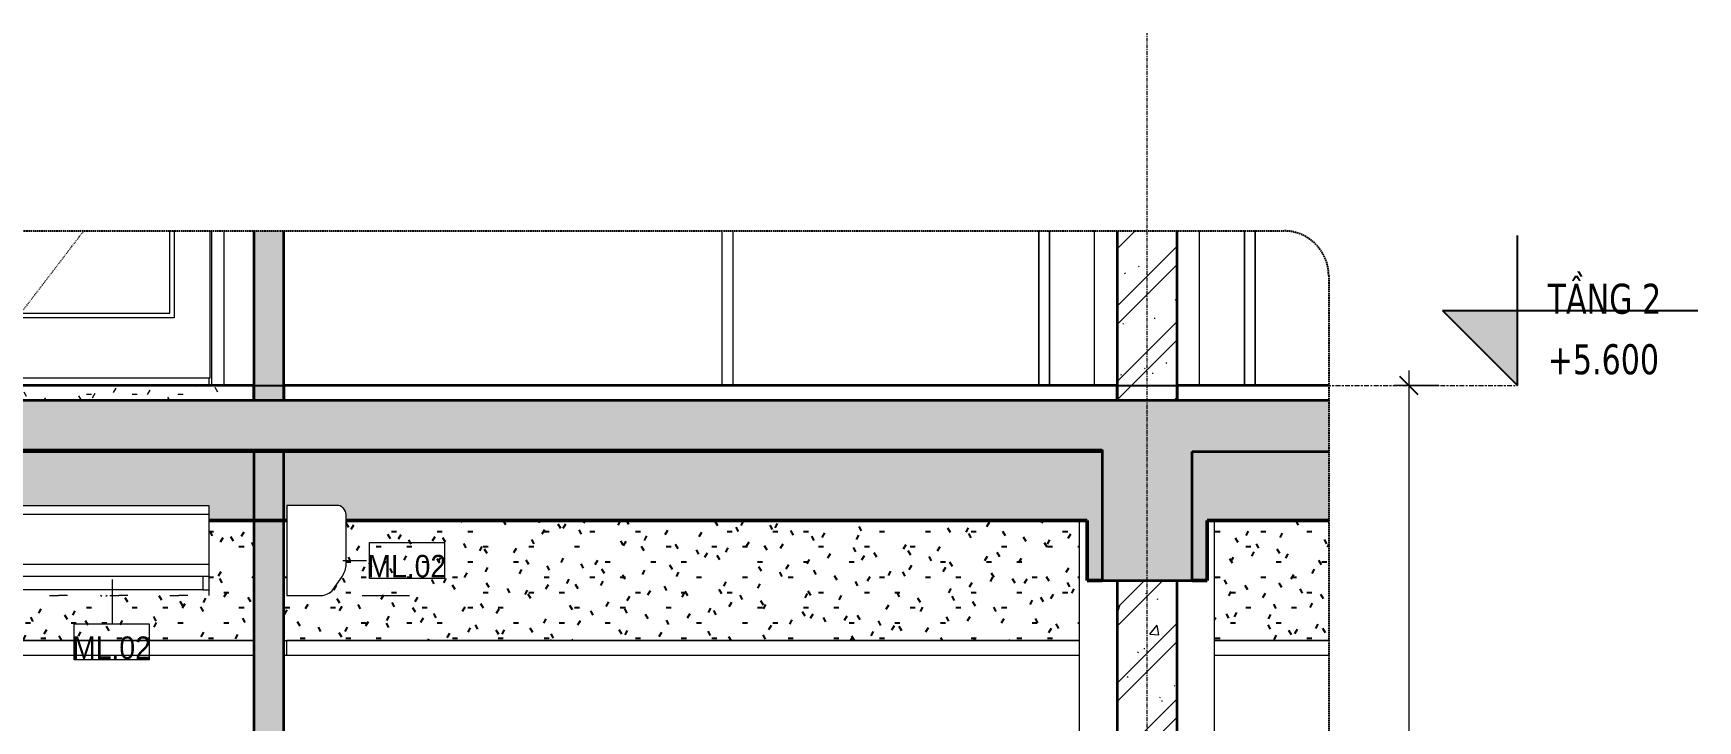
# Model space of a CAD drawing. Header units: millimetres. Extents: x 81424 to 264319, y 405 to 78637.
# Drawn here: x 155592 to 161135, y 4482 to 6774 of the extents above; entities that cross this region are included whole.
import ezdxf

# ---------------------------------------------------------------- set-up
doc = ezdxf.new("R2010")
doc.units = ezdxf.units.MM
for name, pattern in [('Centre', [31.75, 6.35, -4.7625, 15.875, -4.7625]), ('Dash', [6, 3, -3]), ('Grid Line', [22.225, 12.7, -3.175, 3.175, -3.175]), ('Hidden', [7.14375, 4.7625, -2.38125])]:
    doc.linetypes.add(name, pattern=pattern)
for name, color, linetype, lineweight in [('0-6', 130, 'Continuous', 5), ('A-ANNO-DIMS', 211, 'Continuous', 9), ('A-ANNO-DIMS-50', 211, 'Continuous', 9), ('A-CLNG', 13, 'Continuous', 18), ('A-CLNG-1', 250, 'Continuous', 35), ('A-CLNG-2', 7, 'Continuous', 18), ('A-CLNG-PATT-1', 7, 'Continuous', 18), ('A-CLNG-PATT-2', 31, 'Continuous', 25), ('A-DETL-GENF', 92, 'Continuous', 18), ('A-DETL-GENF-4', 92, 'Hidden', 25), ('A-DETL-GENF-5', 9, 'Continuous', 18), ('A-DETL-GENF-HDLN-1', 7, 'Dash', 18), ('A-DETL-MEDM', 33, 'Continuous', 35), ('A-DOOR', 31, 'Continuous', 18), ('A-DOOR-1', 7, 'Continuous', 18), ('A-DOOR-FRAM-1', 31, 'Continuous', 18), ('A-FLOR-FNSH-1', 250, 'Continuous', 35), ('A-FLOR-LEVL', 51, 'Continuous', 9), ('A-FLOR-LEVL-1', 51, 'Continuous', 25), ('A-FLOR-LEVL-2', 51, 'Centre', 9), ('A-FLOR-PATT-1', 253, 'Continuous', 18), ('A-FLOR-PATT-3', 67, 'Continuous', 18), ('A-WALL', 113, 'Continuous', 18), ('A-WALL-2', 250, 'Continuous', 35), ('A-WALL-3', 7, 'Continuous', 18), ('M-EQPM', 50, 'Continuous', 18), ('M-EQPM-1', 7, 'Continuous', 18), ('M-EQPM-2', 50, 'Continuous', 25), ('M-EQPM-IDEN', 50, 'Continuous', 9), ('S-BEAM-1', 71, 'Continuous', 5), ('S-BEAM-3', 90, 'Continuous', 50), ('S-COLS-3', 52, 'Continuous', 35), ('S-COLS-5', 7, 'Continuous', 18), ('S-COLS-6', 71, 'Continuous', 5), ('S-COLS-7', 250, 'Continuous', 35), ('S-COLS-8', 9, 'Continuous', 18), ('S-GRID-1', 1, 'Grid Line', 9)]:
    doc.layers.add(name, color=color, linetype=linetype, lineweight=lineweight)
doc.styles.add('Arial_1', font='arial.ttf', dxfattribs={"width": 0.9, "height": 75})
doc.styles.add('Tahoma_B_1', font='tahomabd.ttf', dxfattribs={"width": 0.85, "height": 100})
doc.styles.add('UTM Avo', font='', dxfattribs={"width": 0.9, "height": 125})
doc.styles.get('UTM Avo').set_extended_font_data('UTM Avo')
doc.dimstyles.new('1_Dim_chi_tiet_2_5', dxfattribs={"dimscale": 304.8, "dimtxt": 124.912619, "dimasz": 0.19685, "dimexe": 0.164042, "dimexo": 0.0625, "dimgap": 0.016404, "dimtad": 1, "dimdec": 0, "dimrnd": 5, "dimzin": 0, "dimdsep": 46, "dimtxsty": 'UTM Avo', "dimblk1": 'OBLIQUE', "dimblk2": 'OBLIQUE', "dimsah": 1, "dimcen": 0.09, "dimdle": 0.164042, "dimazin": 0, "dimtfac": 1, "dimtdec": 4, "dimtix": 1, "dimtmove": 0, "dimatfit": 3, "dimfxl": 0.328084, "dimfxlon": 1, "dimtvp": 1, "dimtolj": 1, "dimtzin": 0, "dimarcsym": 2})
pattern_1 = [(50, (86579.2, 15375), (364.368, -31.878), [38.1, -419.1]), (355, (86579.2, 15375), (-70.486, 382.113), [30.48, -335.28]), (100.451, (86609.55, 15372.34), (293.885, 350.233), [32.38, -356.18]), (46.184, (86579.2, 15476.6), (542.158, -84.086), [57.15, -628.65]), (96.636, (86624.37, 15469.6), (474.805, 494.855), [48.57, -534.27]), (351.184, (86579.2, 15476.6), (474.81, 494.85), [45.72, -502.92]), (21, (86630, 15451.2), (303.2285, -204.5305), [38.1, -419.1]), (326, (86630, 15451.2), (123.604, 368.376), [30.48, -335.28]), (71.451, (86655.26, 15434.16), (426.834, 163.843), [32.38, -356.18]), (37.5, (86579.19, 15375), (6.1766, 169.1102), [3.353, -327.863, 3.353, -337.007, -336.55]), (37.5, (86579.19, 15375), (6.1766, 169.1102), [-671.576, 3.353, -333.197]), (7.5, (86579.19, 15375), (133.639, 200.3615), [3.353, -190.703, 3.353, -320.243, -128.27]), (7.5, (86579.19, 15375), (133.639, 200.3615), [-517.652, 3.353, -124.917]), (327.5, (86465.9, 15375), (271.1818, -11.4584), [3.353, -123.647, 3.353, -392.887, -525.78]), (327.5, (86465.9, 15375), (271.1818, -11.4584), [-523.24, 3.353, -522.427]), (317.5, (86415.1, 15375), (296.2585, 50.853), [3.353, -161.747, 3.353, -259.791, -373.38]), (317.5, (86415.1, 15375), (296.2585, 50.853), [-428.244, 3.353, -370.027]), (45, (86579.19, 15375), (-125.7236, 125.7236), []), (45, (86579.19, 15565.5), (-125.7236, 125.7236), [])]
pattern_2 = [(0, (86579.19, 15375), (203.2, 50.8), [16.764, -135.636, 16.764, -135.636, -812.8]), (0, (86579.19, 15375), (203.2, 50.8), [-304.8, 16.764, -288.036, 16.764, -135.636, -355.6]), (0, (86579.19, 15375), (203.2, 50.8), [-762, 16.764, -84.836, 16.764, -237.236]), (120, (86655.39, 15400.4), (-145.5941, 150.57636), [16.764, -135.636, 16.764, -135.636, -812.8]), (120, (86655.39, 15400.4), (-145.5941, 150.57636), [-304.8, 16.764, -288.036, 16.764, -135.636, -355.6]), (120, (86655.39, 15400.4), (-145.5941, 150.57636), [-762, 16.764, -84.836, 16.764, -237.236]), (240, (86680.79, 15502), (-57.6059, -201.37636), [16.764, -135.636, 16.764, -135.636, -812.8]), (240, (86680.79, 15502), (-57.6059, -201.37636), [-304.8, 16.764, -288.036, 16.764, -135.636, -355.6]), (240, (86680.79, 15502), (-57.6059, -201.37636), [-762, 16.764, -84.836, 16.764, -237.236])]
pattern_3 = [(50, (154127.92, 15375), (364.368, -31.878), [38.1, -419.1]), (355, (154127.92, 15375), (-70.486, 382.113), [30.48, -335.28]), (100.451, (154158.3, 15372.34), (293.885, 350.233), [32.38, -356.18]), (46.184, (154127.9, 15476.6), (542.158, -84.086), [57.15, -628.65]), (96.636, (154173.1, 15469.6), (474.805, 494.855), [48.57, -534.27]), (351.184, (154127.9, 15476.6), (474.81, 494.85), [45.72, -502.92]), (21, (154178.72, 15451.2), (303.2285, -204.5305), [38.1, -419.1]), (326, (154178.72, 15451.2), (123.604, 368.376), [30.48, -335.28]), (71.451, (154204, 15434.16), (426.834, 163.843), [32.38, -356.18]), (37.5, (154127.92, 15375), (6.1766, 169.1102), [3.353, -327.863, 3.353, -337.007, -336.55]), (37.5, (154127.92, 15375), (6.1766, 169.1102), [-671.576, 3.353, -333.197]), (7.5, (154127.92, 15375), (133.6389, 200.3615), [3.353, -190.703, 3.353, -320.243, -128.27]), (7.5, (154127.92, 15375), (133.6389, 200.3615), [-517.652, 3.353, -124.917]), (327.5, (154014.64, 15375), (271.1818, -11.4584), [3.353, -123.647, 3.353, -392.887, -525.78]), (327.5, (154014.64, 15375), (271.1818, -11.4584), [-523.24, 3.353, -522.427]), (317.5, (153963.84, 15375), (296.2585, 50.853), [3.353, -161.747, 3.353, -259.791, -373.38]), (317.5, (153963.84, 15375), (296.2585, 50.853), [-428.244, 3.353, -370.027]), (45, (154127.92, 15375), (-125.7236, 125.7236), []), (45, (154127.92, 15565.5), (-125.7236, 125.7236), [])]

# ---------------------------------------------------------------- blocks, each defined once
blk = doc.blocks.new('NCV_TKTC_KET CAU_rvt-6-TKCS_CĂN HỘ LOẠI 4 - MẶT CẮT 5')
at = {"layer": 'A-FLOR-PATT-1'}
h = blk.add_hatch(dxfattribs=at)
h.set_pattern_fill('FP_24', color=256, style=0, pattern_type=2)
h.set_pattern_definition(pattern_1)
h.paths.add_polyline_path([(91602.6, 5380), (91602.6, 5385), (91552.6, 5385), (91552.6, 5380), (91564.5, 5380)])
h = blk.add_hatch(dxfattribs=at)
h.set_pattern_fill('FP_24', color=256, style=0, pattern_type=2)
h.set_pattern_definition(pattern_1)
h.paths.add_polyline_path([(91602.6, 5380), (91602.6, 5385), (91552.6, 5385), (91552.6, 5380), (91564.5, 5380)])
at = {"layer": 'S-BEAM-1'}
h = blk.add_hatch(color=256, dxfattribs=at)
h.paths.add_polyline_path([(88627.6, 5150), (88887.6, 5150), (88887.6, 5200), (89059.7, 5200), (89067.5, 5197), (89074.4, 5192.1), (89079.7, 5185.7), (89083.3, 5178.2), (89084.9, 5170), (89084.9, 5150), (91552.6, 5150), (91552.6, 5385), (86477.6, 5385), (86477.6, 5150), (87827.6, 5150), (87827.6, 5200), (88627.6, 5200), (88627.6, 5170)])
h.paths.add_polyline_path([(85211.7, 5150), (86277.6, 5150), (86277.6, 5380), (85182.6, 5380), (85182.6, 5150)])
h = blk.add_hatch(color=256, dxfattribs=at)
h.paths.add_polyline_path([(91552.6, 4950), (91602.6, 4950), (91602.6, 5380), (91552.6, 5380), (91552.6, 5030.7)])
h.paths.add_polyline_path([(91902.6, 4950), (91952.6, 4950), (91952.6, 5380), (91902.6, 5380), (91902.6, 4975)])
blk.add_hatch(color=256, dxfattribs=at).paths.add_polyline_path([(91952.6, 5150), (92357.6, 5150), (92357.6, 5380), (91952.6, 5380), (91952.6, 5379.2)])
at = {"layer": 'A-FLOR-FNSH-1'}
blk.add_line((86477.6, 5380), (91602.6, 5380), dxfattribs=at)
at = {"layer": 'S-BEAM-3'}
for p, q in [((88627.6, 5150), (88887.6, 5150)), ((89084.9, 5150), (91552.6, 5150)), ((91552.6, 5150), (91552.6, 4950)), ((91952.6, 4950), (91952.6, 5150)), ((91952.6, 5150), (92357.6, 5150)), ((91552.6, 4950), (91602.6, 4950)), ((91902.6, 4950), (91952.6, 4950))]:
    blk.add_line(p, q, dxfattribs=at)
at = {"layer": 'S-COLS-5'}
for p, q in [((91577.6, 5600), (91577.6, 6115.3)), ((91927.6, 5600), (91927.6, 6115.3)), ((91527.6, 2200), (91527.6, 5150)), ((91977.6, 2200), (91977.6, 5150))]:
    blk.add_line(p, q, dxfattribs=at)
blk = doc.blocks.new('DOOR_CW_01 CANH MO-PANEL KINH - DIW_01-900x2200-CỬA GỖ VÂN LAMINATE-553393-TKCS_CĂN HỘ LOẠI 4 - MẶT CẮT 5')
at = {"layer": 'A-DETL-GENF-HDLN-1'}
blk.add_line((87817.6, 5600), (88211.2, 6115.3), dxfattribs=at)
at = {"layer": 'A-DOOR-1'}
for p, q in [((87777.6, 5600), (87777.6, 6115.3)), ((87817.6, 6115.3), (87817.6, 5600)), ((87822.6, 6115.3), (87822.6, 5626)), ((87942.6, 5826), (87942.6, 6115.3)), ((87957.6, 6115.3), (87957.6, 5841)), ((88497.6, 5841), (88497.6, 6115.3)), ((88512.6, 6115.3), (88512.6, 5826)), ((88632.6, 5626), (88632.6, 6115.3)), ((88637.6, 5600), (88637.6, 6115.3)), ((88677.6, 6115.3), (88677.6, 5600)), ((88512.6, 5826), (87942.6, 5826)), ((87957.6, 5841), (88497.6, 5841)), ((87822.6, 5626), (88632.6, 5626)), ((87827.6, 5626), (87827.6, 5600)), ((88627.6, 5626), (88627.6, 5600))]:
    blk.add_line(p, q, dxfattribs=at)
blk = doc.blocks.new('NCV_TKTC_TANG 2_rvt-6-TKCS_CĂN HỘ LOẠI 4 - MẶT CẮT 5')
at = {"layer": 'A-FLOR-PATT-3'}
h = blk.add_hatch(dxfattribs=at)
h.set_pattern_fill('FP_25', color=256, style=0, pattern_type=2)
h.set_pattern_definition(pattern_2)
h.paths.add_polyline_path([(87731.8, 5550), (88777.6, 5550), (88777.6, 5600), (86377.6, 5600), (86377.6, 5550), (86852.3, 5550)])
at = {"layer": 'S-COLS-6'}
blk.add_hatch(color=256, dxfattribs=at).paths.add_polyline_path([(88877.6, 5550), (88877.6, 6115.3), (88777.6, 6115.3), (88777.6, 5550)])
at = {"layer": 'A-FLOR-FNSH-1'}
for p, q in [((88777.6, 5600), (86377.6, 5600)), ((88777.6, 5550), (88777.6, 5600)), ((91652.6, 5600), (88877.6, 5600)), ((88877.6, 5600), (88877.6, 5550)), ((91652.6, 5550), (91652.6, 5600)), ((92357.6, 5600), (91852.6, 5600)), ((91852.6, 5600), (91852.6, 5550))]:
    blk.add_line(p, q, dxfattribs=at)
at = {"layer": 'A-WALL-2'}
for p, q in [((88777.6, 6115.3), (88777.6, 5550)), ((88877.6, 5550), (88877.6, 6115.3))]:
    blk.add_line(p, q, dxfattribs=at)
at = {"layer": 'A-WALL-3'}
for p, q in [((88677.6, 6115.3), (88677.6, 5700)), ((88677.6, 5700), (88677.6, 5600))]:
    blk.add_line(p, q, dxfattribs=at)
at = {"layer": 'S-COLS-7'}
for p, q in [((88777.6, 6115.3), (88777.6, 5550)), ((88877.6, 5550), (88877.6, 6115.3))]:
    blk.add_line(p, q, dxfattribs=at)
at = {"layer": 'A-DOOR'}
blk.add_blockref('DOOR_CW_01 CANH MO-PANEL KINH - DIW_01-900x2200-CỬA GỖ VÂN LAMINATE-553393-TKCS_CĂN HỘ LOẠI 4 - MẶT CẮT 5', (0, 0), dxfattribs=at)
blk = doc.blocks.new('CL_01-VÁCH DỰNG THẠCH CAO CĂN HỘ LOẠI 1-8B - CL_01-VÁCH DỰNG THẠCH CAO CĂN HỘ LOẠI 1-1-819569-TKCS_CĂN HỘ LOẠI 4 - MẶT CẮT 5')
at = {"layer": 'A-CLNG-PATT-2'}
h = blk.add_hatch(dxfattribs=at)
h.set_pattern_fill('FP_25', color=256, style=0, pattern_type=2)
h.set_pattern_definition(pattern_2)
h.paths.add_polyline_path([(91977.6, 4750), (92357.6, 4750), (92357.6, 5150), (91977.6, 5150), (91977.6, 5030.7)])
at = {"layer": 'A-CLNG-2'}
blk.add_line((92357.6, 4750), (91977.6, 4750), dxfattribs=at)
blk = doc.blocks.new('CL_01-VÁCH DỰNG THẠCH CAO CĂN HỘ LOẠI 5 - CL_01-VÁCH DỰNG THẠCH CAO CĂN HỘ LOẠI 3-821210-TKCS_CĂN HỘ LOẠI 4 - MẶT CẮT 5')
at = {"layer": 'A-CLNG-PATT-1'}
h = blk.add_hatch(dxfattribs=at)
h.set_pattern_fill('FP_27', color=256, style=0, pattern_type=2)
h.set_pattern_definition([(0, (86579.19, 15375), (406.4, 101.6), [16.764, -288.036, 16.764, -288.036, -1625.6]), (0, (86579.19, 15375), (406.4, 101.6), [-609.6, 16.764, -592.836, 16.764, -288.036, -711.2]), (0, (86579.19, 15375), (406.4, 101.6), [-1524, 16.764, -186.436, 16.764, -491.236]), (120, (86731.59, 15425.8), (-291.1882, 301.1527), [16.764, -288.036, 16.764, -288.036, -1625.6]), (120, (86731.59, 15425.8), (-291.1882, 301.1527), [-609.6, 16.764, -592.836, 16.764, -288.036, -711.2]), (120, (86731.59, 15425.8), (-291.1882, 301.1527), [-1524, 16.764, -186.436, 16.764, -491.236]), (240, (86782.39, 15629), (-115.2118, -402.7527), [16.764, -288.036, 16.764, -288.036, -1625.6]), (240, (86782.39, 15629), (-115.2118, -402.7527), [-609.6, 16.764, -592.836, 16.764, -288.036, -711.2]), (240, (86782.39, 15629), (-115.2118, -402.7527), [-1524, 16.764, -186.436, 16.764, -491.236])])
h.paths.add_polyline_path([(86777.6, 4750), (86777.6, 5150), (86767.6, 5150), (86767.6, 4750)])
at = {"layer": 'A-CLNG-PATT-2'}
h = blk.add_hatch(dxfattribs=at)
h.set_pattern_fill('FP_25', color=256, style=0, pattern_type=2)
h.set_pattern_definition(pattern_2)
h.paths.add_polyline_path([(87939.6, 4750), (88777.6, 4750), (88777.6, 5150), (88627.6, 5150), (88627.6, 4900), (87827.6, 4900), (87827.6, 5150), (86777.6, 5150), (86777.6, 4750), (87827.6, 4750)])
h = blk.add_hatch(dxfattribs=at)
h.set_pattern_fill('FP_25', color=256, style=0, pattern_type=2)
h.set_pattern_definition(pattern_2)
h.paths.add_polyline_path([(88991.9, 4750), (91527.6, 4750), (91527.6, 5150), (89084.9, 5150), (89084.9, 5004.1), (89081.5, 4983.6), (89072.9, 4964.8), (89041, 4919.1), (89032.5, 4911.1), (89022.6, 4905), (89011.5, 4901.3), (88999.9, 4900), (88887.6, 4900), (88887.6, 5150), (88877.6, 5150), (88877.6, 4750), (88887.6, 4750)])
at = {"layer": 'A-CLNG-1'}
for p, q in [((86777.6, 5380), (86767.6, 5380)), ((86767.6, 5380), (86767.6, 4750)), ((86777.6, 4750), (86777.6, 5380)), ((86767.6, 4750), (86777.6, 4750))]:
    blk.add_line(p, q, dxfattribs=at)
at = {"layer": 'A-CLNG-2'}
for p, q in [((88777.6, 4750), (86777.6, 4750)), ((91527.6, 4750), (88887.6, 4750))]:
    blk.add_line(p, q, dxfattribs=at)
blk = doc.blocks.new('Air_Conditioner_on_wall_20381 - Air_Conditioner_on_wall_20381-806652-TKCS_CĂN HỘ LOẠI 4 - MẶT CẮT 5')
at = {"layer": 'M-EQPM-1'}
for p, q in [((89059.7, 5200), (88887.6, 5200)), ((88887.6, 5200), (88887.6, 4900)), ((89084.9, 5004.1), (89084.9, 5170)), ((89041, 4919.1), (89072.9, 4964.8)), ((88887.6, 4900), (88999.9, 4900)), ((89138.5, 4900), (89296.6, 4900)), ((89138.5, 4900), (89296.6, 4900)), ((89138.5, 4900), (89296.6, 4900)), ((89138.5, 4900), (89296.6, 4900)), ((89266.7, 4900), (89296.6, 4900)), ((89266.7, 4900), (89296.6, 4900)), ((89266.7, 4900), (89296.6, 4900)), ((89266.7, 4900), (89296.6, 4900)), ((89266.7, 4900), (89296.6, 4900)), ((89266.7, 4900), (89296.6, 4900)), ((89266.7, 4900), (89296.6, 4900)), ((89266.7, 4900), (89296.6, 4900))]:
    blk.add_line(p, q, dxfattribs=at)
for centre, radius, start, end in [((89051.8, 5167.8), 33.1, 3.7944, 76.2056), ((89005.7, 5006.8), 79.3, 328.0261, 358.0261), ((88999.9, 4953.6), 53.6, 270.0167, 319.9833)]:
    blk.add_arc(centre, radius, start, end, dxfattribs=at)
blk = doc.blocks.new('Air_Conditioner_on_wall_20381 - Air_Conditioner_on_wall_20381-V92-TKCS_CĂN HỘ LOẠI 4 - MẶT CẮT 5')
at = {"layer": 'M-EQPM-1'}
for p, q in [((87827.6, 5170), (87827.6, 5200)), ((87827.6, 5200), (88627.6, 5200)), ((87827.6, 5004.1), (87827.6, 5170)), ((88627.6, 5170), (87827.6, 5170)), ((88627.6, 5200), (88627.6, 5170)), ((88627.6, 5170), (88627.6, 5004.1)), ((87827.6, 4964.8), (87827.6, 5004.1)), ((87827.6, 5004.1), (88627.6, 5004.1)), ((88627.6, 5004.1), (88627.6, 4964.8)), ((87827.6, 4919.1), (87827.6, 4964.8)), ((87827.6, 4964.8), (87939.6, 4964.8)), ((87939.6, 4964.8), (88607.6, 4964.8)), ((87939.6, 4919.1), (87939.6, 4964.8)), ((88607.6, 4964.8), (88627.6, 4964.8)), ((88607.6, 4964.8), (88607.6, 4919.1)), ((88627.6, 4964.8), (88627.6, 4919.1)), ((87827.6, 4900), (87827.6, 4919.1)), ((87827.6, 4919.1), (87939.6, 4919.1)), ((87897.6, 4900), (87927.6, 4900)), ((87957.5, 4900), (87927.6, 4900)), ((88607.6, 4919.1), (87939.6, 4919.1)), ((88097.6, 4900), (88127.6, 4900)), ((88157.5, 4900), (88127.6, 4900)), ((88297.6, 4900), (88327.6, 4900)), ((88357.5, 4900), (88327.6, 4900)), ((88497.6, 4900), (88527.6, 4900)), ((88557.5, 4900), (88527.6, 4900)), ((88607.6, 4919.1), (88627.6, 4919.1)), ((88627.6, 4919.1), (88627.6, 4900))]:
    blk.add_line(p, q, dxfattribs=at)
blk = doc.blocks.new('NCV_TKTC_TANG 1_rvt-6-TKCS_CĂN HỘ LOẠI 4 - MẶT CẮT 5')
at = {"layer": 'S-COLS-6'}
blk.add_hatch(color=256, dxfattribs=at).paths.add_polyline_path([(88877.6, 2150), (88877.6, 5150), (88777.6, 5150), (88777.6, 2150)])
at = {"layer": 'A-CLNG-2'}
for p, q in [((86777.6, 4750), (88777.6, 4750)), ((88877.6, 4750), (88887.6, 4750)), ((88887.6, 4750), (91527.6, 4750)), ((88887.6, 4700), (88887.6, 4750)), ((91977.6, 4750), (92357.6, 4750)), ((88777.6, 4700), (86777.6, 4700)), ((88887.6, 4700), (88877.6, 4700)), ((91527.6, 4700), (88887.6, 4700)), ((92357.6, 4700), (91977.6, 4700))]:
    blk.add_line(p, q, dxfattribs=at)
at = {"layer": 'A-WALL-2'}
for p, q in [((88777.6, 5385), (88777.6, 2150)), ((88877.6, 2150), (88877.6, 5385))]:
    blk.add_line(p, q, dxfattribs=at)
at = {"layer": 'S-COLS-7'}
for p, q in [((88877.6, 5380), (88777.6, 5380)), ((88777.6, 5380), (88777.6, 2150)), ((88877.6, 2150), (88877.6, 5380))]:
    blk.add_line(p, q, dxfattribs=at)
at = {"layer": 'A-CLNG'}
for name in ['CL_01-VÁCH DỰNG THẠCH CAO CĂN HỘ LOẠI 5 - CL_01-VÁCH DỰNG THẠCH CAO CĂN HỘ LOẠI 3-821210-TKCS_CĂN HỘ LOẠI 4 - MẶT CẮT 5', 'CL_01-VÁCH DỰNG THẠCH CAO CĂN HỘ LOẠI 1-8B - CL_01-VÁCH DỰNG THẠCH CAO CĂN HỘ LOẠI 1-1-819569-TKCS_CĂN HỘ LOẠI 4 - MẶT CẮT 5']:
    blk.add_blockref(name, (0, 0), dxfattribs=at)
at = {"layer": 'M-EQPM'}
for name in ['Air_Conditioner_on_wall_20381 - Air_Conditioner_on_wall_20381-V92-TKCS_CĂN HỘ LOẠI 4 - MẶT CẮT 5', 'Air_Conditioner_on_wall_20381 - Air_Conditioner_on_wall_20381-806652-TKCS_CĂN HỘ LOẠI 4 - MẶT CẮT 5']:
    blk.add_blockref(name, (0, 0), dxfattribs=at)
blk = doc.blocks.new('FD_05 - FD_05-1000x2200mm-V93-TKCS_CĂN HỘ LOẠI 4 - MẶT CẮT 5')
at = {"layer": 'A-DOOR'}
blk.add_line((92112.6, 6115.3), (92112.6, 5600), dxfattribs=at)
at = {"layer": 'A-DOOR-FRAM-1'}
for p, q in [((92077.6, 6115.3), (92077.6, 5600)), ((92112.6, 5600), (92112.6, 6115.3))]:
    blk.add_line(p, q, dxfattribs=at)
blk = doc.blocks.new('FD_05 - FD_05-1000x2200mm-V94-TKCS_CĂN HỘ LOẠI 4 - MẶT CẮT 5')
at = {"layer": 'A-DOOR'}
for p, q in [((90372.6, 6115.3), (90372.6, 5600)), ((91392.6, 5600), (91392.6, 6115.3))]:
    blk.add_line(p, q, dxfattribs=at)
at = {"layer": 'A-DOOR-FRAM-1'}
for p, q in [((90337.6, 5600), (90337.6, 6115.3)), ((90372.6, 6115.3), (90372.6, 5600)), ((91392.6, 6115.3), (91392.6, 5600)), ((91427.6, 5600), (91427.6, 6115.3))]:
    blk.add_line(p, q, dxfattribs=at)
blk = doc.blocks.new('TKTC_XREF_251221_MB TANG 2-7 - TKTC_XREF_251221_MB TANG 2-7-2039446-TKCS_CĂN HỘ LOẠI 4 - MẶT CẮT 5')
at = {"layer": 'M-EQPM-2'}
blk.add_line((86277.6, 5600), (92357.6, 5600), dxfattribs=at)
blk = doc.blocks.new('BORDER VIEW - BORDER VIEW-2586024-TKCS_CĂN HỘ LOẠI 4 - MẶT CẮT 5')
at = {"layer": 'A-DETL-GENF-4'}
for p, q in [((83047.6, 6115.3), (92207.6, 6115.3)), ((92357.6, 5965.3), (92357.6, 1730))]:
    blk.add_line(p, q, dxfattribs=at)
blk.add_arc((92207.6, 5965.3), 150, 360, 90, dxfattribs=at)
blk = doc.blocks.new('Level - CAO ĐỘ LEVEL-350587-TKCS_CĂN HỘ LOẠI 4 - MẶT CẮT 5')
at = {"layer": 'A-FLOR-LEVL'}
blk.add_hatch(color=256, dxfattribs=at).paths.add_polyline_path([(92986.5, 2450), (92986.5, 2200), (92736.5, 2450)])
at = {"layer": 'A-FLOR-LEVL-1'}
for p, q in [((92986.5, 2200), (92986.5, 2700)), ((92736.5, 2450), (92986.5, 2200)), ((92736.5, 2450), (93586.5, 2450))]:
    blk.add_line(p, q, dxfattribs=at)
blk = doc.blocks.new('DIMBLOCK104-TKCS_CĂN HỘ LOẠI 4 - MẶT CẮT 5')
at = {"layer": 'A-ANNO-DIMS-50'}
for p, q in [((160273.6, 5600), (160123.6, 5600)), ((160173.6, 5650), (160173.6, 2150)), ((160173.6, 5600), (160273.6, 5600)), ((160273.6, 2200), (160123.6, 2200)), ((160173.6, 2200), (160273.6, 2200))]:
    blk.add_line(p, q, dxfattribs=at)
at = {"layer": 'A-ANNO-DIMS-50', "lineweight": 25}
for p, q in [((160173.6, 5600), (160143.6, 5630)), ((160173.6, 5600), (160203.6, 5570)), ((160173.6, 2200), (160143.6, 2230)), ((160173.6, 2200), (160203.6, 2170))]:
    blk.add_line(p, q, dxfattribs=at)
at = {"layer": 'A-ANNO-DIMS-50', "color": 0, "insert": (160011.2, 3728.8), "char_height": 125, "width": 410.824, "attachment_point": 1, "rotation": 90, "line_spacing_factor": 1.110334, "style": 'UTM Avo'}
blk.add_mtext('3400', dxfattribs=at)
blk = doc.blocks.new('_Oblique')
at = {"color": 0, "linetype": 'ByBlock', "lineweight": -2}
blk.add_line((-0.5, -0.5), (0.5, 0.5), dxfattribs=at)
blk = doc.blocks.new('M_ME Tag - Boxed-4073756-TKCS_CĂN HỘ LOẠI 4 - MẶT CẮT 5')
at = {"layer": 'M-EQPM-IDEN'}
for p, q in [((89162.7, 4957.1), (89162.7, 5077.1)), ((89162.7, 5077.1), (89412.7, 5077.1)), ((89412.7, 5077.1), (89412.7, 4957.1)), ((89412.7, 4957.1), (89162.7, 4957.1))]:
    blk.add_line(p, q, dxfattribs=at)

msp = doc.modelspace()

# ---------------------------------------------------------------- hatches: boundary and pattern name
at = {"layer": 'A-DETL-GENF-5'}
h = msp.add_hatch(dxfattribs=at)
h.set_pattern_fill('FP_24', color=256, style=0, pattern_type=2)
h.set_pattern_definition(pattern_3)
h.paths.add_polyline_path([(151126.3, 1580), (151251.4, 1580), (151251.4, 1930), (152726.3, 1930), (152726.3, 1980), (153826.3, 1980), (153826.3, 1750), (154026.3, 1750), (154026.3, 1980), (159151.4, 1980), (159151.4, 1580), (159451.4, 1580), (159451.4, 1980), (159906.3, 1980), (159906.3, 2150), (152726.3, 2150), (152726.3, 2100), (151126.3, 2100), (151126.3, 2150), (150446.3, 2150), (150446.3, 1950), (150951.4, 1950), (150951.4, 1580), (150975.1, 1580)])
h.paths.add_polyline_path([(159401.3, 4950), (159451.4, 4950), (159451.4, 5380), (159906.3, 5380), (159906.3, 5550), (152726.3, 5550), (152726.3, 5500), (151126.3, 5500), (151126.3, 5550), (150446.3, 5550), (150446.3, 5350), (150951.4, 5350), (150951.4, 4950), (151251.4, 4950), (151251.4, 5330), (152726.3, 5330), (152726.3, 5380), (153826.3, 5380), (153826.3, 5150), (154026.3, 5150), (154026.3, 5385), (159151.4, 5385), (159151.4, 4950), (159201.3, 4950)])
at = {"layer": 'S-COLS-8'}
h = msp.add_hatch(dxfattribs=at)
h.set_pattern_fill('FP_24', color=256, style=0, pattern_type=2)
h.set_pattern_definition(pattern_3)
h.paths.add_polyline_path([(159201.3, 5550), (159401.3, 5550), (159401.3, 6115.3), (159201.3, 6115.3), (159201.3, 5615.4)])
h = msp.add_hatch(dxfattribs=at)
h.set_pattern_fill('FP_24', color=256, style=0, pattern_type=2)
h.set_pattern_definition(pattern_3)
h.paths.add_polyline_path([(159201.3, 5550), (159401.3, 5550), (159401.3, 6115.3), (159201.3, 6115.3), (159201.3, 5615.4)])
h = msp.add_hatch(dxfattribs=at)
h.set_pattern_fill('FP_24', color=256, style=0, pattern_type=2)
h.set_pattern_definition(pattern_3)
h.paths.add_polyline_path([(159201.3, 2150), (159401.3, 2150), (159401.3, 4950), (159201.3, 4950), (159201.3, 2691.9)])
h = msp.add_hatch(dxfattribs=at)
h.set_pattern_fill('FP_24', color=256, style=0, pattern_type=2)
h.set_pattern_definition(pattern_3)
h.paths.add_polyline_path([(159201.3, 2150), (159401.3, 2150), (159401.3, 4950), (159201.3, 4950), (159201.3, 2691.9)])

# ---------------------------------------------------------------- linework, layer by layer
at = {"layer": 'A-DETL-MEDM'}
for p, q in [((159906.3, 5550), (152726.3, 5550)), ((154026.3, 5385), (159151.4, 5385)), ((159151.4, 5385), (159151.4, 4950)), ((159451.4, 4950), (159451.4, 5380)), ((159451.4, 5380), (159906.3, 5380)), ((159151.4, 4950), (159451.4, 4950))]:
    msp.add_line(p, q, dxfattribs=at)
at = {"layer": 'A-FLOR-LEVL-2'}
msp.add_line((149980.3, 5600), (160535.3, 5600), dxfattribs=at)
at = {"layer": 'A-WALL'}
for p, q in [((157886.3, 5600), (157886.3, 6115.3)), ((158976.3, 6115.3), (158976.3, 5600)), ((159626.3, 5600), (159626.3, 6115.3))]:
    msp.add_line(p, q, dxfattribs=at)
at = {"layer": 'M-EQPM-IDEN'}
for p, q in [((156622.4, 5017.1), (156701.9, 5017.1)), ((155854, 4952.8), (155854, 4805.2))]:
    msp.add_line(p, q, dxfattribs=at)
at = {"layer": 'S-COLS-3'}
for p, q in [((159201.3, 6115.3), (159201.3, 5550)), ((159401.3, 5550), (159401.3, 6115.3)), ((159201.3, 4950), (159201.3, 2150)), ((159401.3, 2150), (159401.3, 4950))]:
    msp.add_line(p, q, dxfattribs=at)
at = {"layer": 'S-GRID-1'}
for p, q in [((159301.3, 5524), (159301.3, 6774)), ((159301.3, 2259.9), (159301.3, 5524))]:
    msp.add_line(p, q, dxfattribs=at)

# ---------------------------------------------------------------- block references
at = {"layer": '0-6'}
for name in ['NCV_TKTC_KET CAU_rvt-6-TKCS_CĂN HỘ LOẠI 4 - MẶT CẮT 5', 'NCV_TKTC_TANG 2_rvt-6-TKCS_CĂN HỘ LOẠI 4 - MẶT CẮT 5', 'NCV_TKTC_TANG 1_rvt-6-TKCS_CĂN HỘ LOẠI 4 - MẶT CẮT 5']:
    msp.add_blockref(name, (67548.7, 0), dxfattribs=at)
at = {"layer": 'A-DETL-GENF'}
msp.add_blockref('BORDER VIEW - BORDER VIEW-2586024-TKCS_CĂN HỘ LOẠI 4 - MẶT CẮT 5', (67548.7, 0), dxfattribs=at)
at = {"layer": 'A-DOOR'}
for name in ['FD_05 - FD_05-1000x2200mm-V94-TKCS_CĂN HỘ LOẠI 4 - MẶT CẮT 5', 'FD_05 - FD_05-1000x2200mm-V93-TKCS_CĂN HỘ LOẠI 4 - MẶT CẮT 5']:
    msp.add_blockref(name, (67548.7, 0), dxfattribs=at)
at = {"layer": 'A-FLOR-LEVL-1'}
msp.add_blockref('Level - CAO ĐỘ LEVEL-350587-TKCS_CĂN HỘ LOẠI 4 - MẶT CẮT 5', (67548.7, 3400), dxfattribs=at)
at = {"layer": 'M-EQPM'}
msp.add_blockref('TKTC_XREF_251221_MB TANG 2-7 - TKTC_XREF_251221_MB TANG 2-7-2039446-TKCS_CĂN HỘ LOẠI 4 - MẶT CẮT 5', (67548.7, 0), dxfattribs=at)
at = {"layer": 'M-EQPM-IDEN'}
for p in [(67548.7, 0), (66565.4, -272)]:
    msp.add_blockref('M_ME Tag - Boxed-4073756-TKCS_CĂN HỘ LOẠI 4 - MẶT CẮT 5', p, dxfattribs=at)

# ---------------------------------------------------------------- texts
at = {"layer": 'A-FLOR-LEVL', "char_height": 100, "line_spacing_factor": 0.996129, "style": 'Tahoma_B_1'}
for s, insert, width, attachment_point in [('\\pt510,1020,1530,2040,2550,3060,3570,4080,4590,5100,5610,6120,6630,7140,7650,8160,8670,9180,9690,10200,10710,11220,11730,12240,12750,13260,13770,14280,14790,15300,15810,16320;TẦNG 2', (160635.5, 5837.2), 452.625, 7), ('\\pt212.5,425,637.5,850,1062.5,1275,1487.5,1700,1912.5,2125,2337.5,2550,2762.5,2975,3187.5,3400,3612.5,3825,4037.5,4250,4462.5,4675,4887.5,5100,5312.5,5525,5737.5,5950,6162.5,6375,6587.5,6800;+5.600', (160635.5, 5737.5), 441.575, 1)]:
    msp.add_mtext(s, dxfattribs=dict(at, insert=insert, width=width, attachment_point=attachment_point))
at = {"layer": 'M-EQPM-IDEN', "char_height": 75, "width": 270.9, "attachment_point": 5, "line_spacing_factor": 0.936439, "style": 'Arial_1'}
for insert in [(156835.8, 4997.2), (155852.4, 4725.3)]:
    msp.add_mtext('\\pt22.5,45,67.5,90,112.5,135,157.5,180,202.5,225,247.5,270,292.5,315,337.5,360,382.5,405,427.5,450,472.5,495,517.5,540,562.5,585,607.5,630,652.5,675,697.5,720;ML.02', dxfattribs=dict(at, insert=insert))

# ---------------------------------------------------------------- dimensions: what is measured, and where the dimension line sits
at = {"layer": 'A-ANNO-DIMS'}
dim = msp.add_linear_dim(base=(160173.6, 2200), p1=(160273.6, 5600), p2=(160273.6, 2200), angle=90, dimstyle='1_Dim_chi_tiet_2_5', override={"dimpost": '<>', "dimfxl": 3400}, dxfattribs=at)
dim.commit()
dim.dimension.update_dxf_attribs({"geometry": 'DIMBLOCK104-TKCS_CĂN HỘ LOẠI 4 - MẶT CẮT 5', "text_midpoint": (160103.9, 3900)})

doc.saveas('drawing.dxf')
